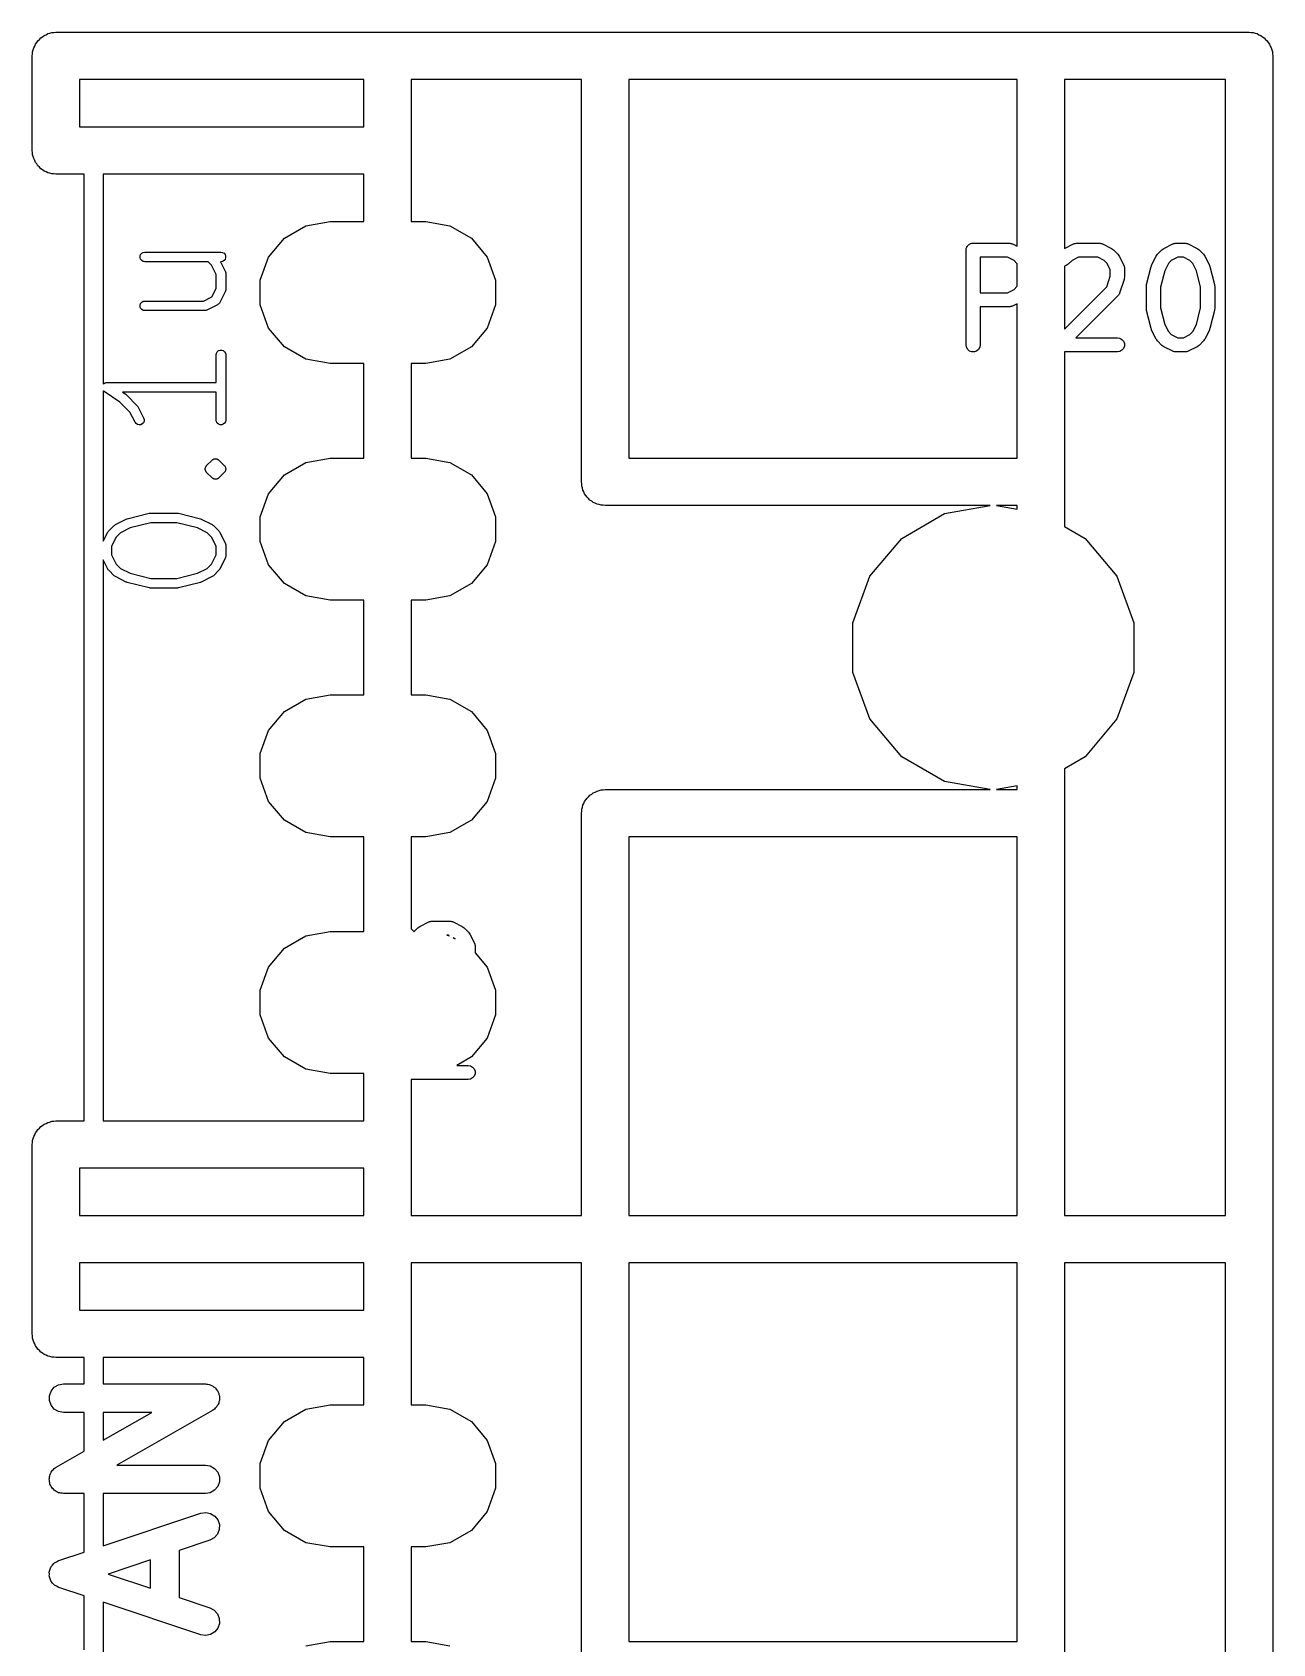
# Model space of a CAD drawing. Extents: x 0 to 76, y -93 to 16.
# Drawn here: x 63.35 to 76.45, y -77.77 to -60.75 of the extents above; entities that cross this region are included whole.
import ezdxf

# ---------------------------------------------------------------- set-up
doc = ezdxf.new("R2010")
doc.units = 0
doc.header["$MEASUREMENT"] = 0
doc.layers.add('BLACK', color=7, linetype='CONTINUOUS')

msp = doc.modelspace()

# ---------------------------------------------------------------- linework, layer by layer
at = {"layer": 'Black'}
for p, q in [((63.4956, -60.776), (63.5145, -60.7651)), ((63.5145, -60.7651), (63.536, -60.7613)), ((63.536, -60.7613), (63.5566, -60.7538)), ((63.5566, -60.7538), (63.5785, -60.7538)), ((63.5785, -60.7538), (63.6, -60.75)), ((63.6, -60.75), (76.2, -60.75)), ((76.2, -60.75), (76.2215, -60.7538)), ((76.2215, -60.7538), (76.2434, -60.7538)), ((76.2434, -60.7538), (76.264, -60.7613)), ((76.264, -60.7613), (76.2855, -60.7651)), ((76.2855, -60.7651), (76.3044, -60.776)), ((63.3538, -60.9566), (63.3613, -60.936)), ((63.3613, -60.936), (63.3651, -60.9145)), ((63.3651, -60.9145), (63.376, -60.8956)), ((63.376, -60.8956), (63.3835, -60.875)), ((63.3835, -60.875), (63.3976, -60.8582)), ((63.3976, -60.8582), (63.4085, -60.8393)), ((63.4085, -60.8393), (63.4252, -60.8252)), ((63.4252, -60.8252), (63.4393, -60.8085)), ((63.4393, -60.8085), (63.4582, -60.7976)), ((63.4582, -60.7976), (63.475, -60.7835)), ((63.475, -60.7835), (63.4956, -60.776)), ((76.3044, -60.776), (76.325, -60.7835)), ((76.325, -60.7835), (76.3418, -60.7976)), ((76.3418, -60.7976), (76.3607, -60.8085)), ((76.3607, -60.8085), (76.3748, -60.8252)), ((76.3748, -60.8252), (76.3915, -60.8393)), ((76.3915, -60.8393), (76.4024, -60.8582)), ((76.4024, -60.8582), (76.4165, -60.875)), ((76.4165, -60.875), (76.424, -60.8956)), ((76.424, -60.8956), (76.4349, -60.9145)), ((76.4349, -60.9145), (76.4387, -60.936)), ((76.4387, -60.936), (76.4462, -60.9566)), ((63.35, -61), (63.3538, -60.9785)), ((63.35, -62), (63.35, -61)), ((63.3538, -60.9785), (63.3538, -60.9566)), ((76.4462, -60.9566), (76.4462, -60.9785)), ((76.4462, -60.9785), (76.45, -61)), ((76.45, -61), (76.45, -73.5)), ((63.85, -61.25), (63.85, -61.75)), ((66.85, -61.25), (63.85, -61.25)), ((66.85, -61.75), (66.85, -61.25)), ((67.35, -61.25), (67.35, -62.75)), ((69.15, -61.25), (67.35, -61.25)), ((69.15, -65.5), (69.15, -61.25)), ((69.65, -61.25), (69.65, -65.25)), ((73.75, -61.25), (69.65, -61.25)), ((73.75, -63.0102), (73.75, -61.25)), ((74.25, -61.25), (74.25, -63.0345)), ((75.95, -61.25), (74.25, -61.25)), ((75.95, -73.25), (75.95, -61.25)), ((63.85, -61.75), (66.85, -61.75)), ((63.3538, -62.0215), (63.35, -62)), ((63.3538, -62.0434), (63.3538, -62.0215)), ((63.3613, -62.064), (63.3538, -62.0434)), ((63.3651, -62.0855), (63.3613, -62.064)), ((63.376, -62.1044), (63.3651, -62.0855)), ((63.3835, -62.125), (63.376, -62.1044)), ((63.3976, -62.1418), (63.3835, -62.125)), ((63.4085, -62.1607), (63.3976, -62.1418)), ((63.4252, -62.1748), (63.4085, -62.1607)), ((63.4393, -62.1915), (63.4252, -62.1748)), ((63.4582, -62.2024), (63.4393, -62.1915)), ((63.475, -62.2165), (63.4582, -62.2024)), ((63.4956, -62.224), (63.475, -62.2165)), ((63.5145, -62.2349), (63.4956, -62.224)), ((63.536, -62.2387), (63.5145, -62.2349)), ((63.5566, -62.2462), (63.536, -62.2387)), ((63.5785, -62.2462), (63.5566, -62.2462)), ((63.6, -62.25), (63.5785, -62.2462)), ((63.9, -62.25), (63.6, -62.25)), ((63.9, -72.25), (63.9, -62.25)), ((64.1, -62.25), (64.1, -64.4663)), ((66.85, -62.25), (64.1, -62.25)), ((66.85, -62.75), (66.85, -62.25)), ((66.0131, -62.9255), (66.2387, -62.7952)), ((66.2387, -62.7952), (66.4952, -62.75)), ((66.4952, -62.75), (66.85, -62.75)), ((67.35, -62.75), (67.5048, -62.75)), ((67.5048, -62.75), (67.7613, -62.7952)), ((67.7613, -62.7952), (67.9869, -62.9255)), ((65.8457, -63.125), (66.0131, -62.9255)), ((67.9869, -62.9255), (68.1543, -63.125)), ((73.2544, -62.9852), (73.2601, -62.9819)), ((73.2601, -62.9819), (73.2665, -62.9808)), ((73.2665, -62.9808), (73.2727, -62.9785)), ((73.2727, -62.9785), (73.2793, -62.9785)), ((73.2793, -62.9785), (73.2857, -62.9774)), ((73.2857, -62.9774), (73.6667, -62.9774)), ((73.6667, -62.9774), (73.6709, -62.9781)), ((73.6709, -62.9781), (73.6752, -62.9779)), ((73.6752, -62.9779), (73.6837, -62.9804)), ((73.6837, -62.9804), (73.6923, -62.9819)), ((73.6923, -62.9819), (73.6961, -62.9841)), ((74.3516, -62.9841), (74.3553, -62.9819)), ((74.3553, -62.9819), (74.364, -62.9804)), ((74.364, -62.9804), (74.3724, -62.9779)), ((74.3724, -62.9779), (74.3767, -62.9781)), ((74.3767, -62.9781), (74.381, -62.9774)), ((74.381, -62.9774), (74.619, -62.9774)), ((74.619, -62.9774), (74.6233, -62.9781)), ((74.6233, -62.9781), (74.6276, -62.9779)), ((74.6276, -62.9779), (74.636, -62.9804)), ((74.636, -62.9804), (74.6447, -62.9819)), ((74.6447, -62.9819), (74.6484, -62.9841)), ((75.3992, -62.9841), (75.4029, -62.9819)), ((75.4029, -62.9819), (75.4116, -62.9804)), ((75.4116, -62.9804), (75.42, -62.9779)), ((75.42, -62.9779), (75.4243, -62.9781)), ((75.4243, -62.9781), (75.4286, -62.9774)), ((75.4286, -62.9774), (75.5238, -62.9774)), ((75.5238, -62.9774), (75.5281, -62.9781)), ((75.5281, -62.9781), (75.5324, -62.9779)), ((75.5324, -62.9779), (75.5408, -62.9804)), ((75.5408, -62.9804), (75.5495, -62.9819)), ((75.5495, -62.9819), (75.5532, -62.9841)), ((64.4882, -63.1142), (64.4942, -63.0976)), ((64.4882, -63.1319), (64.4882, -63.1142)), ((64.4942, -63.1484), (64.4882, -63.1319)), ((64.4942, -63.0976), (64.5056, -63.0841)), ((64.5056, -63.162), (64.4942, -63.1484)), ((64.5056, -63.0841), (64.5208, -63.0753)), ((64.5208, -63.0753), (64.5382, -63.0722)), ((64.5382, -63.0722), (65.3425, -63.0722)), ((65.3425, -63.0722), (65.3599, -63.0753)), ((65.3599, -63.0753), (65.3752, -63.0841)), ((65.3752, -63.0841), (65.3865, -63.0976)), ((65.3865, -63.1484), (65.3752, -63.162)), ((65.3865, -63.0976), (65.3926, -63.1142)), ((65.3926, -63.1319), (65.3865, -63.1484)), ((65.3926, -63.1142), (65.3926, -63.1319)), ((65.7566, -63.3698), (65.8457, -63.125)), ((68.1543, -63.125), (68.2434, -63.3698)), ((73.2107, -63.0524), (73.2119, -63.0459)), ((73.2107, -64.0524), (73.2107, -63.0524)), ((73.2119, -63.0394), (73.2141, -63.0332)), ((73.2119, -63.0459), (73.2119, -63.0394)), ((73.2141, -63.0332), (73.2152, -63.0267)), ((73.2152, -63.0267), (73.2185, -63.021)), ((73.2185, -63.021), (73.2208, -63.0149)), ((73.2208, -63.0149), (73.225, -63.0099)), ((73.225, -63.0099), (73.2283, -63.0042)), ((73.2283, -63.0042), (73.2333, -63)), ((73.2333, -63), (73.2375, -62.9949)), ((73.2375, -62.9949), (73.2432, -62.9916)), ((73.2432, -62.9916), (73.2482, -62.9874)), ((73.2482, -62.9874), (73.2544, -62.9852)), ((73.3607, -63.1274), (73.3607, -63.5012)), ((73.649, -63.1274), (73.3607, -63.1274)), ((73.7175, -63.1616), (73.649, -63.1274)), ((73.6961, -62.9841), (73.7002, -62.9853)), ((73.7002, -62.9853), (73.75, -63.0102)), ((74.25, -63.0345), (74.2522, -63.0329)), ((74.2522, -63.0329), (74.3474, -62.9853)), ((74.3987, -63.1274), (74.3301, -63.1616)), ((74.3474, -62.9853), (74.3516, -62.9841)), ((74.6013, -63.1274), (74.3987, -63.1274)), ((74.6699, -63.1616), (74.6013, -63.1274)), ((74.6484, -62.9841), (74.6526, -62.9853)), ((74.6526, -62.9853), (74.7478, -63.0329)), ((74.7478, -63.0329), (74.7575, -63.0401)), ((74.7575, -63.0401), (74.7673, -63.047)), ((74.7673, -63.047), (74.8149, -63.0946)), ((74.8149, -63.0946), (74.8218, -63.1044)), ((74.8218, -63.1044), (74.829, -63.1141)), ((74.829, -63.1141), (74.8766, -63.2093)), ((75.171, -63.2093), (75.2186, -63.1141)), ((75.2186, -63.1141), (75.2258, -63.1044)), ((75.2258, -63.1044), (75.2327, -63.0946)), ((75.2327, -63.0946), (75.2803, -63.047)), ((75.2803, -63.047), (75.2901, -63.0401)), ((75.2901, -63.0401), (75.2998, -63.0329)), ((75.2998, -63.0329), (75.395, -62.9853)), ((75.4463, -63.1274), (75.3778, -63.1616)), ((75.395, -62.9853), (75.3992, -62.9841)), ((75.5061, -63.1274), (75.4463, -63.1274)), ((75.5746, -63.1616), (75.5061, -63.1274)), ((75.5532, -62.9841), (75.5574, -62.9853)), ((75.5574, -62.9853), (75.6526, -63.0329)), ((75.6526, -63.0329), (75.6622, -63.0401)), ((75.6622, -63.0401), (75.6721, -63.047)), ((75.6721, -63.047), (75.7197, -63.0946)), ((75.7197, -63.0946), (75.7266, -63.1044)), ((75.7266, -63.1044), (75.7337, -63.1141)), ((75.7337, -63.1141), (75.7814, -63.2093)), ((64.5208, -63.1708), (64.5056, -63.162)), ((64.5382, -63.1738), (64.5208, -63.1708)), ((65.2066, -63.1738), (64.5382, -63.1738)), ((65.2433, -63.2106), (65.2066, -63.1738)), ((65.2917, -63.3074), (65.2433, -63.2106)), ((65.2917, -63.4558), (65.2917, -63.3074)), ((65.3425, -63.1738), (65.3386, -63.1738)), ((65.3386, -63.1738), (65.388, -63.2727)), ((65.3599, -63.1708), (65.3425, -63.1738)), ((65.3752, -63.162), (65.3599, -63.1708)), ((65.388, -63.2727), (65.3888, -63.2755)), ((65.3888, -63.2755), (65.3903, -63.278)), ((65.3903, -63.278), (65.3913, -63.2839)), ((65.3913, -63.2839), (65.393, -63.2896)), ((65.393, -63.2896), (65.3928, -63.2925)), ((65.3928, -63.2925), (65.3933, -63.2954)), ((65.3933, -63.2954), (65.3933, -63.4678)), ((73.7479, -63.192), (73.7175, -63.1616)), ((73.75, -63.1963), (73.7479, -63.192)), ((73.75, -63.4323), (73.75, -63.1963)), ((74.2698, -63.2156), (74.25, -63.2209)), ((74.25, -63.2209), (74.25, -63.8868)), ((74.2911, -63.2007), (74.2698, -63.2156)), ((74.3301, -63.1616), (74.2911, -63.2007)), ((74.7003, -63.192), (74.6699, -63.1616)), ((74.7345, -63.2606), (74.7003, -63.192)), ((74.7345, -63.3259), (74.7345, -63.2606)), ((74.8766, -63.2093), (74.8778, -63.2135)), ((74.8778, -63.2135), (74.88, -63.2172)), ((74.88, -63.2172), (74.8815, -63.2259)), ((74.8815, -63.2259), (74.884, -63.2343)), ((74.884, -63.2343), (74.8838, -63.2386)), ((74.8838, -63.2386), (74.8845, -63.2429)), ((74.8845, -63.2429), (74.8845, -63.3381)), ((75.1177, -63.4151), (75.1653, -63.2247)), ((75.1653, -63.2247), (75.1687, -63.2172)), ((75.1687, -63.2172), (75.171, -63.2093)), ((75.3089, -63.269), (75.2655, -63.4426)), ((75.3474, -63.192), (75.3089, -63.269)), ((75.3778, -63.1616), (75.3474, -63.192)), ((75.605, -63.192), (75.5746, -63.1616)), ((75.6435, -63.269), (75.605, -63.192)), ((75.6869, -63.4426), (75.6435, -63.269)), ((75.7814, -63.2093), (75.7837, -63.2172)), ((75.7837, -63.2172), (75.787, -63.2247)), ((75.787, -63.2247), (75.8347, -63.4151)), ((65.2472, -63.5448), (65.2917, -63.4558)), ((65.388, -63.4905), (65.3305, -63.6054)), ((65.3888, -63.4877), (65.388, -63.4905)), ((65.3903, -63.4851), (65.3888, -63.4877)), ((65.3913, -63.4793), (65.3903, -63.4851)), ((65.393, -63.4736), (65.3913, -63.4793)), ((65.3933, -63.4678), (65.3928, -63.4706)), ((65.3928, -63.4706), (65.393, -63.4736)), ((65.7566, -63.6302), (65.7566, -63.3698)), ((68.2434, -63.3698), (68.2434, -63.6302)), ((73.649, -63.5012), (73.7175, -63.4669)), ((73.7175, -63.4669), (73.7479, -63.4365)), ((73.7479, -63.4365), (73.75, -63.4323)), ((74.25, -63.8868), (74.6964, -63.4404)), ((74.6964, -63.4404), (74.7345, -63.3259)), ((74.8807, -63.3618), (74.8331, -63.5047)), ((74.8824, -63.3499), (74.8807, -63.3618)), ((74.8845, -63.3381), (74.8824, -63.3499)), ((75.1155, -63.4333), (75.1171, -63.4243)), ((75.1155, -63.6714), (75.1155, -63.4333)), ((75.1171, -63.4243), (75.1177, -63.4151)), ((75.2655, -63.4426), (75.2655, -63.6622)), ((75.6869, -63.6622), (75.6869, -63.4426)), ((75.8347, -63.4151), (75.8353, -63.4243)), ((75.8353, -63.4243), (75.8369, -63.4333)), ((75.8369, -63.4333), (75.8369, -63.6714)), ((64.4882, -63.6313), (64.4942, -63.6147)), ((64.4882, -63.6489), (64.4882, -63.6313)), ((64.4942, -63.6655), (64.4882, -63.6489)), ((64.4942, -63.6147), (64.5056, -63.6012)), ((64.5056, -63.6012), (64.5208, -63.5924)), ((64.5208, -63.5924), (64.5382, -63.5893)), ((64.5382, -63.5893), (65.1582, -63.5893)), ((65.1582, -63.5893), (65.2472, -63.5448)), ((65.3078, -63.6281), (65.1929, -63.6856)), ((65.3138, -63.6237), (65.3078, -63.6281)), ((65.32, -63.6196), (65.3138, -63.6237)), ((65.3209, -63.6184), (65.32, -63.6196)), ((65.322, -63.6176), (65.3209, -63.6184)), ((65.3261, -63.6114), (65.322, -63.6176)), ((65.3305, -63.6054), (65.3261, -63.6114)), ((65.8457, -63.875), (65.7566, -63.6302)), ((68.2434, -63.6302), (68.1543, -63.875)), ((73.3607, -63.5012), (73.649, -63.5012)), ((73.6667, -63.6512), (73.3607, -63.6512)), ((73.3607, -63.6512), (73.3607, -64.0524)), ((73.6709, -63.6504), (73.6667, -63.6512)), ((73.6752, -63.6507), (73.6709, -63.6504)), ((73.6837, -63.6482), (73.6752, -63.6507)), ((73.6923, -63.6467), (73.6837, -63.6482)), ((73.6961, -63.6445), (73.6923, -63.6467)), ((73.7002, -63.6433), (73.6961, -63.6445)), ((73.75, -63.6184), (73.7002, -63.6433)), ((73.75, -65.25), (73.75, -63.6184)), ((74.8149, -63.534), (74.3715, -63.9774)), ((74.8174, -63.5304), (74.8149, -63.534)), ((74.8207, -63.5276), (74.8174, -63.5304)), ((74.8248, -63.5199), (74.8207, -63.5276)), ((74.8299, -63.5126), (74.8248, -63.5199)), ((74.831, -63.5085), (74.8299, -63.5126)), ((74.8331, -63.5047), (74.831, -63.5085)), ((75.2655, -63.6622), (75.3089, -63.8357)), ((75.6435, -63.8357), (75.6869, -63.6622)), ((64.5056, -63.679), (64.4942, -63.6655)), ((64.5208, -63.6879), (64.5056, -63.679)), ((64.5382, -63.6909), (64.5208, -63.6879)), ((65.1702, -63.6909), (64.5382, -63.6909)), ((65.1731, -63.6904), (65.1702, -63.6909)), ((65.176, -63.6906), (65.1731, -63.6904)), ((65.1817, -63.6889), (65.176, -63.6906)), ((65.1876, -63.6879), (65.1817, -63.6889)), ((65.1901, -63.6864), (65.1876, -63.6879)), ((65.1929, -63.6856), (65.1901, -63.6864)), ((75.1171, -63.6805), (75.1155, -63.6714)), ((75.1177, -63.6896), (75.1171, -63.6805)), ((75.1653, -63.8801), (75.1177, -63.6896)), ((75.8347, -63.6896), (75.787, -63.8801)), ((75.8353, -63.6805), (75.8347, -63.6896)), ((75.8369, -63.6714), (75.8353, -63.6805)), ((66.0131, -64.0745), (65.8457, -63.875)), ((68.1543, -63.875), (67.9869, -64.0745)), ((74.3715, -63.9774), (74.8095, -63.9774)), ((74.8095, -63.9774), (74.8352, -63.9819)), ((74.8352, -63.9819), (74.8577, -63.9949)), ((74.8577, -63.9949), (74.8745, -64.0149)), ((75.1687, -63.8876), (75.1653, -63.8801)), ((75.171, -63.8954), (75.1687, -63.8876)), ((75.2186, -63.9907), (75.171, -63.8954)), ((75.2258, -64.0003), (75.2186, -63.9907)), ((75.2327, -64.0102), (75.2258, -64.0003)), ((75.3089, -63.8357), (75.3474, -63.9127)), ((75.3474, -63.9127), (75.3778, -63.9431)), ((75.3778, -63.9431), (75.4463, -63.9774)), ((75.4463, -63.9774), (75.5061, -63.9774)), ((75.5061, -63.9774), (75.5746, -63.9431)), ((75.5746, -63.9431), (75.605, -63.9127)), ((75.605, -63.9127), (75.6435, -63.8357)), ((75.7266, -64.0003), (75.7197, -64.0102)), ((75.7337, -63.9907), (75.7266, -64.0003)), ((75.7814, -63.8954), (75.7337, -63.9907)), ((75.7837, -63.8876), (75.7814, -63.8954)), ((75.787, -63.8801), (75.7837, -63.8876)), ((65.2917, -64.1572), (65.2948, -64.1398)), ((65.2917, -64.4511), (65.2917, -64.1572)), ((65.2948, -64.1398), (65.3036, -64.1245)), ((65.3036, -64.1245), (65.3171, -64.1132)), ((65.3171, -64.1132), (65.3337, -64.1072)), ((65.3337, -64.1072), (65.3514, -64.1072)), ((65.3514, -64.1072), (65.3679, -64.1132)), ((65.3679, -64.1132), (65.3815, -64.1245)), ((65.3815, -64.1245), (65.3903, -64.1398)), ((65.3903, -64.1398), (65.3933, -64.1572)), ((65.3933, -64.1572), (65.3933, -64.8466)), ((66.2387, -64.2048), (66.0131, -64.0745)), ((67.9869, -64.0745), (67.7613, -64.2048)), ((73.2152, -64.078), (73.2107, -64.0524)), ((73.2283, -64.1006), (73.2152, -64.078)), ((73.2482, -64.1173), (73.2283, -64.1006)), ((73.2727, -64.1262), (73.2482, -64.1173)), ((73.2987, -64.1262), (73.2727, -64.1262)), ((73.3232, -64.1173), (73.2987, -64.1262)), ((73.3432, -64.1006), (73.3232, -64.1173)), ((73.3562, -64.078), (73.3432, -64.1006)), ((73.3607, -64.0524), (73.3562, -64.078)), ((74.8095, -64.1274), (74.25, -64.1274)), ((74.25, -64.1274), (74.25, -65.9708)), ((74.8352, -64.1229), (74.8095, -64.1274)), ((74.8577, -64.1098), (74.8352, -64.1229)), ((74.8745, -64.0899), (74.8577, -64.1098)), ((74.8745, -64.0149), (74.8834, -64.0394)), ((74.8834, -64.0654), (74.8745, -64.0899)), ((74.8834, -64.0394), (74.8834, -64.0654)), ((75.2803, -64.0578), (75.2327, -64.0102)), ((75.2901, -64.0647), (75.2803, -64.0578)), ((75.2998, -64.0718), (75.2901, -64.0647)), ((75.395, -64.1195), (75.2998, -64.0718)), ((75.3992, -64.1207), (75.395, -64.1195)), ((75.4029, -64.1229), (75.3992, -64.1207)), ((75.4116, -64.1244), (75.4029, -64.1229)), ((75.42, -64.1269), (75.4116, -64.1244)), ((75.4243, -64.1266), (75.42, -64.1269)), ((75.4286, -64.1274), (75.4243, -64.1266)), ((75.5238, -64.1274), (75.4286, -64.1274)), ((75.5281, -64.1266), (75.5238, -64.1274)), ((75.5324, -64.1269), (75.5281, -64.1266)), ((75.5408, -64.1244), (75.5324, -64.1269)), ((75.5495, -64.1229), (75.5408, -64.1244)), ((75.5532, -64.1207), (75.5495, -64.1229)), ((75.5574, -64.1195), (75.5532, -64.1207)), ((75.6526, -64.0718), (75.5574, -64.1195)), ((75.6622, -64.0647), (75.6526, -64.0718)), ((75.6721, -64.0578), (75.6622, -64.0647)), ((75.7197, -64.0102), (75.6721, -64.0578)), ((66.4952, -64.25), (66.2387, -64.2048)), ((66.85, -64.25), (66.4952, -64.25)), ((66.85, -65.25), (66.85, -64.25)), ((67.5048, -64.25), (67.35, -64.25)), ((67.35, -64.25), (67.35, -65.25)), ((67.7613, -64.2048), (67.5048, -64.25)), ((64.1, -64.4663), (64.1016, -64.4651)), ((64.1016, -64.4651), (64.1034, -64.463)), ((64.1034, -64.463), (64.1086, -64.46)), ((64.1086, -64.46), (64.1135, -64.4564)), ((64.1135, -64.4564), (64.1162, -64.4556)), ((64.1162, -64.4556), (64.1187, -64.4542)), ((64.1187, -64.4542), (64.1246, -64.4531)), ((64.1246, -64.4531), (64.1305, -64.4514)), ((64.1305, -64.4514), (64.1333, -64.4516)), ((64.1333, -64.4516), (64.136, -64.4511)), ((64.136, -64.4511), (65.2917, -64.4511)), ((64.1034, -64.5408), (64.1, -64.5368)), ((64.1, -64.5368), (64.1, -66.1265)), ((64.1058, -64.5422), (64.1034, -64.5408)), ((64.1079, -64.5442), (64.1058, -64.5422)), ((64.276, -64.6563), (64.1079, -64.5442)), ((64.3816, -64.7618), (64.276, -64.6563)), ((65.2917, -64.5527), (64.3038, -64.5527)), ((64.3038, -64.5527), (64.3366, -64.5745)), ((64.3366, -64.5745), (64.3402, -64.578)), ((64.3402, -64.578), (64.3443, -64.5809)), ((64.3443, -64.5809), (64.4592, -64.6958)), ((65.2917, -64.8466), (65.2917, -64.5527)), ((64.4353, -64.8693), (64.3816, -64.7618)), ((64.4592, -64.6958), (64.4639, -64.7025)), ((64.4639, -64.7025), (64.4687, -64.709)), ((64.4687, -64.709), (64.5262, -64.8239)), ((64.5262, -64.8239), (64.5312, -64.8408)), ((64.5312, -64.8408), (64.5302, -64.8584)), ((65.2948, -64.864), (65.2917, -64.8466)), ((65.3933, -64.8466), (65.3903, -64.864)), ((64.4458, -64.8835), (64.4353, -64.8693)), ((64.4606, -64.8932), (64.4458, -64.8835)), ((64.4777, -64.8973), (64.4606, -64.8932)), ((64.4952, -64.8953), (64.4777, -64.8973)), ((64.511, -64.8874), (64.4952, -64.8953)), ((64.5232, -64.8746), (64.511, -64.8874)), ((64.5302, -64.8584), (64.5232, -64.8746)), ((65.3036, -64.8793), (65.2948, -64.864)), ((65.3171, -64.8906), (65.3036, -64.8793)), ((65.3337, -64.8966), (65.3171, -64.8906)), ((65.3514, -64.8966), (65.3337, -64.8966)), ((65.3679, -64.8906), (65.3514, -64.8966)), ((65.3815, -64.8793), (65.3679, -64.8906)), ((65.3903, -64.864), (65.3815, -64.8793)), ((65.177, -65.3593), (65.1776, -65.3571)), ((65.1774, -65.3637), (65.177, -65.3593)), ((65.177, -65.3681), (65.1774, -65.3637)), ((65.1776, -65.3549), (65.1784, -65.3528)), ((65.1776, -65.3571), (65.1776, -65.3549)), ((65.1784, -65.3528), (65.1786, -65.3505)), ((65.1786, -65.3505), (65.1805, -65.3465)), ((65.1805, -65.3465), (65.1816, -65.3422)), ((65.1816, -65.3422), (65.1829, -65.3404)), ((65.1829, -65.3404), (65.1836, -65.3383)), ((65.1836, -65.3383), (65.1851, -65.3366)), ((65.1851, -65.3366), (65.186, -65.3346)), ((65.186, -65.3346), (65.1892, -65.3314)), ((65.1892, -65.3314), (65.1917, -65.3278)), ((65.1917, -65.3278), (65.2492, -65.2703)), ((65.2492, -65.2703), (65.2528, -65.2678)), ((65.2528, -65.2678), (65.256, -65.2646)), ((65.256, -65.2646), (65.26, -65.2627)), ((65.26, -65.2627), (65.2636, -65.2602)), ((65.2636, -65.2602), (65.2679, -65.259)), ((65.2679, -65.259), (65.2719, -65.2572)), ((65.2719, -65.2572), (65.2764, -65.2568)), ((65.2764, -65.2568), (65.2807, -65.2556)), ((65.2807, -65.2556), (65.2851, -65.256)), ((65.2851, -65.256), (65.2895, -65.2556)), ((65.2895, -65.2556), (65.2938, -65.2568)), ((65.2938, -65.2568), (65.2982, -65.2572)), ((65.2982, -65.2572), (65.3023, -65.259)), ((65.3023, -65.259), (65.3066, -65.2602)), ((65.3066, -65.2602), (65.3102, -65.2627)), ((65.3102, -65.2627), (65.3142, -65.2646)), ((65.3142, -65.2646), (65.3174, -65.2678)), ((65.3174, -65.2678), (65.321, -65.2703)), ((65.321, -65.2703), (65.3785, -65.3278)), ((65.3785, -65.3278), (65.381, -65.3314)), ((65.381, -65.3314), (65.3842, -65.3346)), ((65.3842, -65.3346), (65.3851, -65.3366)), ((65.3851, -65.3366), (65.3865, -65.3383)), ((65.3865, -65.3383), (65.3873, -65.3404)), ((65.3873, -65.3404), (65.3886, -65.3422)), ((65.3886, -65.3422), (65.3897, -65.3465)), ((65.3897, -65.3465), (65.3916, -65.3505)), ((65.3916, -65.3505), (65.3918, -65.3528)), ((65.3918, -65.3528), (65.3926, -65.3549)), ((65.3926, -65.3549), (65.3926, -65.3571)), ((65.3926, -65.3571), (65.3932, -65.3593)), ((65.3932, -65.3593), (65.3928, -65.3637)), ((65.3928, -65.3637), (65.3932, -65.3681)), ((66.0131, -65.4255), (66.2387, -65.2952)), ((66.2387, -65.2952), (66.4952, -65.25)), ((66.4952, -65.25), (66.85, -65.25)), ((67.35, -65.25), (67.5048, -65.25)), ((67.5048, -65.25), (67.7613, -65.2952)), ((67.7613, -65.2952), (67.9869, -65.4255)), ((69.65, -65.25), (73.75, -65.25)), ((65.1776, -65.3703), (65.177, -65.3681)), ((65.1776, -65.3725), (65.1776, -65.3703)), ((65.1784, -65.3746), (65.1776, -65.3725)), ((65.1786, -65.3768), (65.1784, -65.3746)), ((65.1805, -65.3809), (65.1786, -65.3768)), ((65.1816, -65.3852), (65.1805, -65.3809)), ((65.1829, -65.387), (65.1816, -65.3852)), ((65.1836, -65.3891), (65.1829, -65.387)), ((65.1851, -65.3908), (65.1836, -65.3891)), ((65.186, -65.3928), (65.1851, -65.3908)), ((65.1892, -65.396), (65.186, -65.3928)), ((65.1917, -65.3996), (65.1892, -65.396)), ((65.2492, -65.4571), (65.1917, -65.3996)), ((65.2528, -65.4596), (65.2492, -65.4571)), ((65.256, -65.4628), (65.2528, -65.4596)), ((65.26, -65.4646), (65.256, -65.4628)), ((65.2636, -65.4672), (65.26, -65.4646)), ((65.2679, -65.4683), (65.2636, -65.4672)), ((65.2719, -65.4702), (65.2679, -65.4683)), ((65.2764, -65.4706), (65.2719, -65.4702)), ((65.2807, -65.4717), (65.2764, -65.4706)), ((65.2851, -65.4714), (65.2807, -65.4717)), ((65.2895, -65.4717), (65.2851, -65.4714)), ((65.2938, -65.4706), (65.2895, -65.4717)), ((65.2982, -65.4702), (65.2938, -65.4706)), ((65.3023, -65.4683), (65.2982, -65.4702)), ((65.3066, -65.4672), (65.3023, -65.4683)), ((65.3102, -65.4646), (65.3066, -65.4672)), ((65.3142, -65.4628), (65.3102, -65.4646)), ((65.3174, -65.4596), (65.3142, -65.4628)), ((65.321, -65.4571), (65.3174, -65.4596)), ((65.3785, -65.3996), (65.321, -65.4571)), ((65.381, -65.396), (65.3785, -65.3996)), ((65.3842, -65.3928), (65.381, -65.396)), ((65.3851, -65.3908), (65.3842, -65.3928)), ((65.3865, -65.3891), (65.3851, -65.3908)), ((65.3873, -65.387), (65.3865, -65.3891)), ((65.3886, -65.3852), (65.3873, -65.387)), ((65.3897, -65.3809), (65.3886, -65.3852)), ((65.3916, -65.3768), (65.3897, -65.3809)), ((65.3918, -65.3746), (65.3916, -65.3768)), ((65.3926, -65.3725), (65.3918, -65.3746)), ((65.3932, -65.3681), (65.3926, -65.3703)), ((65.3926, -65.3703), (65.3926, -65.3725)), ((65.8457, -65.625), (66.0131, -65.4255)), ((67.9869, -65.4255), (68.1543, -65.625)), ((69.1538, -65.5215), (69.15, -65.5)), ((69.1538, -65.5434), (69.1538, -65.5215)), ((65.7566, -65.8698), (65.8457, -65.625)), ((68.1543, -65.625), (68.2434, -65.8698)), ((69.1613, -65.564), (69.1538, -65.5434)), ((69.1651, -65.5855), (69.1613, -65.564)), ((69.176, -65.6044), (69.1651, -65.5855)), ((69.1835, -65.625), (69.176, -65.6044)), ((69.1976, -65.6418), (69.1835, -65.625)), ((69.2085, -65.6607), (69.1976, -65.6418)), ((69.2252, -65.6748), (69.2085, -65.6607)), ((69.2393, -65.6915), (69.2252, -65.6748)), ((69.2582, -65.7024), (69.2393, -65.6915)), ((69.275, -65.7165), (69.2582, -65.7024)), ((64.3535, -65.8889), (64.5833, -65.8315)), ((64.5833, -65.8315), (64.5895, -65.831)), ((64.5895, -65.831), (64.5957, -65.83)), ((64.5957, -65.83), (64.8829, -65.83)), ((64.8829, -65.83), (64.8891, -65.831)), ((64.8891, -65.831), (64.8952, -65.8315)), ((64.8952, -65.8315), (65.1251, -65.8889)), ((65.7566, -66.1302), (65.7566, -65.8698)), ((68.2434, -65.8698), (68.2434, -66.1302)), ((69.2956, -65.724), (69.275, -65.7165)), ((69.3145, -65.7349), (69.2956, -65.724)), ((69.336, -65.7387), (69.3145, -65.7349)), ((69.3566, -65.7462), (69.336, -65.7387)), ((69.3785, -65.7462), (69.3566, -65.7462)), ((69.4, -65.75), (69.3785, -65.7462)), ((73.4675, -65.75), (69.4, -65.75)), ((72.5321, -66.0965), (72.985, -65.8351)), ((72.985, -65.8351), (73.4675, -65.75)), ((73.5325, -65.75), (73.75, -65.7884)), ((73.75, -65.75), (73.5325, -65.75)), ((73.75, -65.7884), (73.75, -65.75)), ((64.1, -66.1265), (64.1481, -66.0304)), ((64.1481, -66.0304), (64.1529, -66.0239)), ((64.1529, -66.0239), (64.1576, -66.0172)), ((64.1576, -66.0172), (64.215, -65.9597)), ((64.215, -65.9597), (64.2217, -65.9551)), ((64.2217, -65.9551), (64.2282, -65.9502)), ((64.2282, -65.9502), (64.3431, -65.8928)), ((64.281, -66.0374), (64.2353, -66.0832)), ((64.3836, -65.9861), (64.281, -66.0374)), ((64.3431, -65.8928), (64.3485, -65.8912)), ((64.3485, -65.8912), (64.3535, -65.8889)), ((64.6019, -65.9316), (64.3836, -65.9861)), ((64.8767, -65.9316), (64.6019, -65.9316)), ((65.095, -65.9861), (64.8767, -65.9316)), ((65.1976, -66.0374), (65.095, -65.9861)), ((65.1251, -65.8889), (65.1301, -65.8912)), ((65.1301, -65.8912), (65.1355, -65.8928)), ((65.1355, -65.8928), (65.2504, -65.9502)), ((65.2433, -66.0832), (65.1976, -66.0374)), ((65.2504, -65.9502), (65.2569, -65.9551)), ((65.2569, -65.9551), (65.2636, -65.9597)), ((65.2636, -65.9597), (65.321, -66.0172)), ((65.321, -66.0172), (65.3257, -66.0239)), ((65.3257, -66.0239), (65.3305, -66.0304)), ((65.3305, -66.0304), (65.388, -66.1453)), ((74.25, -65.9708), (74.4679, -66.0965)), ((64.2353, -66.0832), (64.1868, -66.18)), ((64.1868, -66.18), (64.1868, -66.2709)), ((65.2917, -66.18), (65.2433, -66.0832)), ((65.2917, -66.2709), (65.2917, -66.18)), ((65.388, -66.1453), (65.3888, -66.1481)), ((65.3888, -66.1481), (65.3903, -66.1506)), ((65.3903, -66.1506), (65.3913, -66.1565)), ((65.3913, -66.1565), (65.393, -66.1622)), ((65.393, -66.1622), (65.3928, -66.1651)), ((65.3928, -66.1651), (65.3933, -66.168)), ((65.3933, -66.168), (65.3933, -66.2829)), ((65.8457, -66.375), (65.7566, -66.1302)), ((68.2434, -66.1302), (68.1543, -66.375)), ((72.196, -66.4971), (72.5321, -66.0965)), ((74.4679, -66.0965), (74.804, -66.4971)), ((64.1481, -66.4206), (64.1, -66.3244)), ((64.1, -66.3244), (64.1, -72.25)), ((64.1868, -66.2709), (64.2352, -66.3677)), ((64.2352, -66.3677), (64.281, -66.4135)), ((65.1976, -66.4135), (65.2433, -66.3677)), ((65.2433, -66.3677), (65.2917, -66.2709)), ((65.388, -66.3056), (65.3305, -66.4206)), ((65.3888, -66.3028), (65.388, -66.3056)), ((65.3903, -66.3003), (65.3888, -66.3028)), ((65.3913, -66.2944), (65.3903, -66.3003)), ((65.393, -66.2887), (65.3913, -66.2944)), ((65.3933, -66.2829), (65.3928, -66.2858)), ((65.3928, -66.2858), (65.393, -66.2887)), ((66.0131, -66.5745), (65.8457, -66.375)), ((68.1543, -66.375), (67.9869, -66.5745)), ((64.1529, -66.4271), (64.1481, -66.4206)), ((64.1576, -66.4338), (64.1529, -66.4271)), ((64.215, -66.4912), (64.1576, -66.4338)), ((64.2217, -66.4959), (64.215, -66.4912)), ((64.2282, -66.5007), (64.2217, -66.4959)), ((64.3431, -66.5582), (64.2282, -66.5007)), ((64.281, -66.4135), (64.3836, -66.4648)), ((64.3485, -66.5598), (64.3431, -66.5582)), ((64.3836, -66.4648), (64.6019, -66.5194)), ((64.6019, -66.5194), (64.8767, -66.5194)), ((64.8767, -66.5194), (65.095, -66.4648)), ((65.095, -66.4648), (65.1976, -66.4135)), ((65.1355, -66.5582), (65.1301, -66.5598)), ((65.2504, -66.5007), (65.1355, -66.5582)), ((65.2569, -66.4959), (65.2504, -66.5007)), ((65.2636, -66.4912), (65.2569, -66.4959)), ((65.321, -66.4338), (65.2636, -66.4912)), ((65.3257, -66.4271), (65.321, -66.4338)), ((65.3305, -66.4206), (65.3257, -66.4271)), ((72.0171, -66.9885), (72.196, -66.4971)), ((74.804, -66.4971), (74.9829, -66.9885)), ((64.3535, -66.562), (64.3485, -66.5598)), ((64.5833, -66.6195), (64.3535, -66.562)), ((64.5895, -66.6199), (64.5833, -66.6195)), ((64.5957, -66.621), (64.5895, -66.6199)), ((64.8829, -66.621), (64.5957, -66.621)), ((64.8891, -66.6199), (64.8829, -66.621)), ((64.8952, -66.6195), (64.8891, -66.6199)), ((65.1251, -66.562), (64.8952, -66.6195)), ((65.1301, -66.5598), (65.1251, -66.562)), ((66.2387, -66.7048), (66.0131, -66.5745)), ((66.4952, -66.75), (66.2387, -66.7048)), ((67.7613, -66.7048), (67.5048, -66.75)), ((67.9869, -66.5745), (67.7613, -66.7048)), ((66.85, -66.75), (66.4952, -66.75)), ((66.85, -67.75), (66.85, -66.75)), ((67.5048, -66.75), (67.35, -66.75)), ((67.35, -66.75), (67.35, -67.75)), ((72.0171, -67.5115), (72.0171, -66.9885)), ((74.9829, -66.9885), (74.9829, -67.5115)), ((72.196, -68.0029), (72.0171, -67.5115)), ((74.9829, -67.5115), (74.804, -68.0029)), ((66.0131, -67.9255), (66.2387, -67.7952)), ((66.2387, -67.7952), (66.4952, -67.75)), ((66.4952, -67.75), (66.85, -67.75)), ((67.35, -67.75), (67.5048, -67.75)), ((67.5048, -67.75), (67.7613, -67.7952)), ((67.7613, -67.7952), (67.9869, -67.9255)), ((65.8457, -68.125), (66.0131, -67.9255)), ((67.9869, -67.9255), (68.1543, -68.125)), ((72.5321, -68.4035), (72.196, -68.0029)), ((74.804, -68.0029), (74.4679, -68.4035)), ((65.7566, -68.3698), (65.8457, -68.125)), ((68.1543, -68.125), (68.2434, -68.3698)), ((65.7566, -68.6302), (65.7566, -68.3698)), ((68.2434, -68.3698), (68.2434, -68.6302)), ((72.985, -68.6649), (72.5321, -68.4035)), ((74.4679, -68.4035), (74.25, -68.5292)), ((74.25, -68.5292), (74.25, -73.25)), ((65.8457, -68.875), (65.7566, -68.6302)), ((68.2434, -68.6302), (68.1543, -68.875)), ((69.2956, -68.776), (69.3145, -68.7651)), ((69.3145, -68.7651), (69.336, -68.7613)), ((69.336, -68.7613), (69.3566, -68.7538)), ((69.3566, -68.7538), (69.3785, -68.7538)), ((69.3785, -68.7538), (69.4, -68.75)), ((69.4, -68.75), (73.4675, -68.75)), ((73.4675, -68.75), (72.985, -68.6649)), ((73.75, -68.7116), (73.5325, -68.75)), ((73.5325, -68.75), (73.75, -68.75)), ((73.75, -68.75), (73.75, -68.7116)), ((66.0131, -69.0745), (65.8457, -68.875)), ((68.1543, -68.875), (67.9869, -69.0745)), ((69.1538, -68.9566), (69.1613, -68.936)), ((69.1613, -68.936), (69.1651, -68.9145)), ((69.1651, -68.9145), (69.176, -68.8956)), ((69.176, -68.8956), (69.1835, -68.875)), ((69.1835, -68.875), (69.1976, -68.8582)), ((69.1976, -68.8582), (69.2085, -68.8393)), ((69.2085, -68.8393), (69.2252, -68.8252)), ((69.2252, -68.8252), (69.2393, -68.8085)), ((69.2393, -68.8085), (69.2582, -68.7976)), ((69.2582, -68.7976), (69.275, -68.7835)), ((69.275, -68.7835), (69.2956, -68.776)), ((66.2387, -69.2048), (66.0131, -69.0745)), ((67.9869, -69.0745), (67.7613, -69.2048)), ((69.15, -69), (69.1538, -68.9785)), ((69.15, -73.25), (69.15, -69)), ((69.1538, -68.9785), (69.1538, -68.9566)), ((66.4952, -69.25), (66.2387, -69.2048)), ((66.85, -69.25), (66.4952, -69.25)), ((66.85, -70.25), (66.85, -69.25)), ((67.5048, -69.25), (67.35, -69.25)), ((67.35, -69.25), (67.35, -70.2201)), ((67.7613, -69.2048), (67.5048, -69.25)), ((69.65, -69.25), (69.65, -73.25)), ((73.75, -69.25), (69.65, -69.25)), ((73.75, -73.25), (73.75, -69.25)), ((66.0131, -70.4255), (66.2387, -70.2952)), ((66.2387, -70.2952), (66.4952, -70.25)), ((66.4952, -70.25), (66.85, -70.25)), ((67.35, -70.2201), (67.3799, -70.25)), ((67.3799, -70.25), (67.382, -70.25)), ((67.382, -70.25), (67.4232, -70.2089)), ((67.4232, -70.2089), (67.433, -70.202)), ((67.433, -70.202), (67.4426, -70.1948)), ((67.4426, -70.1948), (67.5379, -70.1472)), ((67.5379, -70.1472), (67.542, -70.146)), ((67.542, -70.146), (67.5458, -70.1438)), ((67.5458, -70.1438), (67.5544, -70.1423)), ((67.5544, -70.1423), (67.5629, -70.1398)), ((67.5629, -70.1398), (67.5672, -70.14)), ((67.5672, -70.14), (67.5714, -70.1393)), ((67.5714, -70.1393), (67.7619, -70.1393)), ((67.7276, -70.2893), (67.7533, -70.2938)), ((67.7442, -70.2893), (67.7276, -70.2893)), ((67.7533, -70.2938), (67.7442, -70.2893)), ((67.7619, -70.1393), (67.7662, -70.14)), ((67.7662, -70.14), (67.7705, -70.1398)), ((67.7705, -70.1398), (67.7789, -70.1423)), ((67.7789, -70.1423), (67.7876, -70.1438)), ((67.7876, -70.1438), (67.7913, -70.146)), ((67.7913, -70.146), (67.7954, -70.1472)), ((67.7954, -70.1472), (67.8907, -70.1948)), ((67.8907, -70.1948), (67.9003, -70.202)), ((67.9003, -70.202), (67.9102, -70.2089)), ((67.9102, -70.2089), (67.9578, -70.2565)), ((67.9578, -70.2565), (67.9647, -70.2663)), ((67.9647, -70.2663), (67.9718, -70.276)), ((67.9718, -70.276), (68.0195, -70.3712)), ((65.8457, -70.625), (66.0131, -70.4255)), ((67.8127, -70.3235), (67.7949, -70.3146)), ((67.7949, -70.3146), (67.816, -70.3268)), ((67.816, -70.3268), (67.8127, -70.3235)), ((68.0195, -70.3712), (68.0207, -70.3754)), ((68.0207, -70.3754), (68.0229, -70.3791)), ((68.0229, -70.3791), (68.0244, -70.3878)), ((68.0244, -70.3878), (68.0269, -70.3962)), ((68.0269, -70.3962), (68.0266, -70.4005)), ((68.0266, -70.4005), (68.0274, -70.4048)), ((68.0274, -70.4048), (68.0274, -70.4738)), ((65.7566, -70.8698), (65.8457, -70.625)), ((68.0274, -70.4738), (68.1543, -70.625)), ((68.1543, -70.625), (68.2434, -70.8698)), ((65.7566, -71.1302), (65.7566, -70.8698)), ((68.2434, -70.8698), (68.2434, -71.1302)), ((65.8457, -71.375), (65.7566, -71.1302)), ((68.2434, -71.1302), (68.1543, -71.375)), ((66.0131, -71.5745), (65.8457, -71.375)), ((68.1543, -71.375), (67.9869, -71.5745)), ((66.2387, -71.7048), (66.0131, -71.5745)), ((67.9869, -71.5745), (67.8335, -71.6631)), ((67.8335, -71.6631), (67.9524, -71.6631)), ((67.9524, -71.6631), (67.978, -71.6676)), ((66.4952, -71.75), (66.2387, -71.7048)), ((66.85, -71.75), (66.4952, -71.75)), ((66.85, -72.25), (66.85, -71.75)), ((67.9524, -71.8131), (67.35, -71.8131)), ((67.35, -71.8131), (67.35, -73.25)), ((67.978, -71.8086), (67.9524, -71.8131)), ((67.978, -71.6676), (68.0006, -71.6806)), ((68.0006, -71.7955), (67.978, -71.8086)), ((68.0006, -71.6806), (68.0173, -71.7006)), ((68.0173, -71.7756), (68.0006, -71.7955)), ((68.0173, -71.7006), (68.0262, -71.7251)), ((68.0262, -71.7511), (68.0173, -71.7756)), ((68.0262, -71.7251), (68.0262, -71.7511)), ((63.3976, -72.3582), (63.4085, -72.3393)), ((63.4085, -72.3393), (63.4252, -72.3252)), ((63.4252, -72.3252), (63.4393, -72.3085)), ((63.4393, -72.3085), (63.4582, -72.2976)), ((63.4582, -72.2976), (63.475, -72.2835)), ((63.475, -72.2835), (63.4956, -72.276)), ((63.4956, -72.276), (63.5145, -72.2651)), ((63.5145, -72.2651), (63.536, -72.2613)), ((63.536, -72.2613), (63.5566, -72.2538)), ((63.5566, -72.2538), (63.5785, -72.2538)), ((63.5785, -72.2538), (63.6, -72.25)), ((63.6, -72.25), (63.9, -72.25)), ((64.1, -72.25), (66.85, -72.25)), ((63.35, -72.5), (63.3538, -72.4785)), ((63.35, -73.5), (63.35, -72.5)), ((63.3538, -72.4566), (63.3613, -72.436)), ((63.3538, -72.4785), (63.3538, -72.4566)), ((63.3613, -72.436), (63.3651, -72.4145)), ((63.3651, -72.4145), (63.376, -72.3956)), ((63.376, -72.3956), (63.3835, -72.375)), ((63.3835, -72.375), (63.3976, -72.3582)), ((63.85, -72.75), (63.85, -73.25)), ((66.85, -72.75), (63.85, -72.75)), ((66.85, -73.25), (66.85, -72.75)), ((63.85, -73.25), (66.85, -73.25)), ((67.35, -73.25), (69.15, -73.25)), ((69.65, -73.25), (73.75, -73.25)), ((74.25, -73.25), (75.95, -73.25)), ((63.35, -74.5), (63.35, -73.5)), ((76.45, -73.5), (76.45, -86)), ((63.85, -73.75), (63.85, -74.25)), ((66.85, -73.75), (63.85, -73.75)), ((66.85, -74.25), (66.85, -73.75)), ((67.35, -73.75), (67.35, -75.25)), ((69.15, -73.75), (67.35, -73.75)), ((69.15, -78), (69.15, -73.75)), ((69.65, -73.75), (69.65, -77.75)), ((73.75, -73.75), (69.65, -73.75)), ((73.75, -77.75), (73.75, -73.75)), ((74.25, -73.75), (74.25, -78.4708)), ((75.95, -73.75), (74.25, -73.75)), ((75.95, -85.75), (75.95, -73.75)), ((63.85, -74.25), (66.85, -74.25)), ((63.3538, -74.5215), (63.35, -74.5)), ((63.3538, -74.5434), (63.3538, -74.5215)), ((63.3613, -74.564), (63.3538, -74.5434)), ((63.3651, -74.5855), (63.3613, -74.564)), ((63.376, -74.6044), (63.3651, -74.5855)), ((63.3835, -74.625), (63.376, -74.6044)), ((63.3976, -74.6418), (63.3835, -74.625)), ((63.4085, -74.6607), (63.3976, -74.6418)), ((63.4252, -74.6748), (63.4085, -74.6607)), ((63.4393, -74.6915), (63.4252, -74.6748)), ((63.4582, -74.7024), (63.4393, -74.6915)), ((63.475, -74.7165), (63.4582, -74.7024)), ((63.4956, -74.724), (63.475, -74.7165)), ((63.5145, -74.7349), (63.4956, -74.724)), ((63.536, -74.7387), (63.5145, -74.7349)), ((63.5566, -74.7462), (63.536, -74.7387)), ((63.5785, -74.7462), (63.5566, -74.7462)), ((63.6, -74.75), (63.5785, -74.7462)), ((63.9, -74.75), (63.6, -74.75)), ((63.9, -75.0286), (63.9, -74.75)), ((64.1, -74.75), (64.1, -75.0286)), ((66.85, -74.75), (64.1, -74.75)), ((66.85, -75.25), (66.85, -74.75)), ((63.5487, -75.1036), (63.5822, -75.0637)), ((63.5822, -75.0637), (63.6273, -75.0376)), ((63.6273, -75.0376), (63.6786, -75.0286)), ((63.6786, -75.0286), (63.9, -75.0286)), ((64.1, -75.0286), (65.1786, -75.0286)), ((65.1786, -75.0286), (65.1918, -75.0309)), ((65.1918, -75.0309), (65.2053, -75.031)), ((65.2053, -75.031), (65.2173, -75.0354)), ((65.2173, -75.0354), (65.2299, -75.0376)), ((65.2299, -75.0376), (65.2415, -75.0443)), ((65.2415, -75.0443), (65.2541, -75.049)), ((65.2541, -75.049), (65.2639, -75.0573)), ((65.2639, -75.0573), (65.275, -75.0637)), ((65.275, -75.0637), (65.2836, -75.074)), ((63.5308, -75.1525), (63.5487, -75.1036)), ((63.5308, -75.2046), (63.5308, -75.1525)), ((63.5487, -75.2536), (63.5308, -75.2046)), ((65.2836, -75.074), (65.2939, -75.0827)), ((65.2939, -75.0827), (65.3003, -75.0938)), ((65.3003, -75.0938), (65.3085, -75.1036)), ((65.3085, -75.1036), (65.3131, -75.1162)), ((65.3193, -75.2305), (65.3128, -75.2415)), ((65.3131, -75.1162), (65.3198, -75.1279)), ((65.3217, -75.2173), (65.3193, -75.2305)), ((65.3198, -75.1279), (65.3219, -75.1405)), ((65.3263, -75.2046), (65.3217, -75.2173)), ((65.3219, -75.1405), (65.3263, -75.1525)), ((65.3263, -75.1525), (65.3263, -75.166)), ((65.3263, -75.166), (65.3286, -75.1792)), ((65.3286, -75.1792), (65.3263, -75.1918)), ((65.3263, -75.1918), (65.3263, -75.2046)), ((63.5822, -75.2935), (63.5487, -75.2536)), ((63.6273, -75.3195), (63.5822, -75.2935)), ((63.6786, -75.3286), (63.6273, -75.3195)), ((63.9, -75.3286), (63.6786, -75.3286)), ((63.9, -75.7364), (63.9, -75.3286)), ((64.1, -75.3286), (64.1, -75.6221)), ((64.1, -75.6221), (64.6137, -75.3286)), ((64.6137, -75.3286), (64.1, -75.3286)), ((65.253, -75.3088), (64.2434, -75.8857)), ((65.2633, -75.3002), (65.253, -75.3088)), ((65.275, -75.2935), (65.2633, -75.3002)), ((65.2832, -75.2837), (65.275, -75.2935)), ((65.293, -75.2755), (65.2832, -75.2837)), ((65.2998, -75.2639), (65.293, -75.2755)), ((65.3085, -75.2536), (65.2998, -75.2639)), ((65.3128, -75.2415), (65.3085, -75.2536)), ((66.0131, -75.4255), (66.2387, -75.2952)), ((66.2387, -75.2952), (66.4952, -75.25)), ((66.4952, -75.25), (66.85, -75.25)), ((67.35, -75.25), (67.5048, -75.25)), ((67.5048, -75.25), (67.7613, -75.2952)), ((67.7613, -75.2952), (67.9869, -75.4255)), ((65.8457, -75.625), (66.0131, -75.4255)), ((67.9869, -75.4255), (68.1543, -75.625)), ((63.6041, -75.9055), (63.9, -75.7364)), ((65.7566, -75.8698), (65.8457, -75.625)), ((68.1543, -75.625), (68.2434, -75.8698)), ((63.5822, -75.9208), (63.5938, -75.9141)), ((63.5938, -75.9141), (63.6041, -75.9055)), ((64.2434, -75.8857), (65.1786, -75.8857)), ((65.1786, -75.8857), (65.2299, -75.8948)), ((65.2299, -75.8948), (65.275, -75.9208)), ((65.7566, -76.1302), (65.7566, -75.8698)), ((68.2434, -75.8698), (68.2434, -76.1302)), ((63.5286, -76.035), (63.5308, -76.0225)), ((63.5308, -76.0483), (63.5286, -76.035)), ((63.5308, -76.0097), (63.5355, -75.997)), ((63.5308, -76.0225), (63.5308, -76.0097)), ((63.5308, -76.0618), (63.5308, -76.0483)), ((63.5352, -76.0738), (63.5308, -76.0618)), ((63.5374, -76.0864), (63.5352, -76.0738)), ((63.5355, -75.997), (63.5378, -75.9838)), ((63.5441, -76.0981), (63.5374, -76.0864)), ((63.5378, -75.9838), (63.5443, -75.9727)), ((63.5443, -75.9727), (63.5487, -75.9607)), ((63.5487, -75.9607), (63.5573, -75.9504)), ((63.5573, -75.9504), (63.5641, -75.9388)), ((63.5641, -75.9388), (63.5739, -75.9306)), ((63.5739, -75.9306), (63.5822, -75.9208)), ((65.275, -75.9208), (65.3085, -75.9607)), ((65.3085, -75.9607), (65.3263, -76.0097)), ((65.3263, -76.0618), (65.3085, -76.1107)), ((65.3263, -76.0097), (65.3263, -76.0618)), ((63.5487, -76.1107), (63.5441, -76.0981)), ((63.5569, -76.1205), (63.5487, -76.1107)), ((63.5632, -76.1316), (63.5569, -76.1205)), ((63.5735, -76.1403), (63.5632, -76.1316)), ((63.5822, -76.1506), (63.5735, -76.1403)), ((63.5932, -76.157), (63.5822, -76.1506)), ((63.603, -76.1653), (63.5932, -76.157)), ((63.6156, -76.1699), (63.603, -76.1653)), ((63.6273, -76.1767), (63.6156, -76.1699)), ((63.6399, -76.1789), (63.6273, -76.1767)), ((63.6519, -76.1833), (63.6399, -76.1789)), ((63.6653, -76.1834), (63.6519, -76.1833)), ((63.6786, -76.1857), (63.6653, -76.1834)), ((63.9, -76.1857), (63.6786, -76.1857)), ((63.9, -76.8038), (63.9, -76.1857)), ((65.1786, -76.1857), (64.1, -76.1857)), ((64.1, -76.1857), (64.1, -76.7371)), ((65.2299, -76.1767), (65.1786, -76.1857)), ((65.275, -76.1506), (65.2299, -76.1767)), ((65.3085, -76.1107), (65.275, -76.1506)), ((65.8457, -76.375), (65.7566, -76.1302)), ((68.2434, -76.1302), (68.1543, -76.375)), ((64.1, -76.7371), (65.1311, -76.3934)), ((65.1311, -76.3934), (65.1827, -76.3858)), ((65.1827, -76.3858), (65.2337, -76.3962)), ((65.2337, -76.3962), (65.2781, -76.4235)), ((65.2781, -76.4235), (65.3105, -76.4643)), ((66.0131, -76.5745), (65.8457, -76.375)), ((68.1543, -76.375), (67.9869, -76.5745)), ((65.3255, -76.5658), (65.3064, -76.6142)), ((65.3105, -76.4643), (65.3269, -76.5137)), ((65.3269, -76.5137), (65.3255, -76.5658)), ((66.2387, -76.7048), (66.0131, -76.5745)), ((67.9869, -76.5745), (67.7613, -76.7048)), ((65.226, -76.678), (64.9, -76.7867)), ((65.2718, -76.6532), (65.226, -76.678)), ((65.3064, -76.6142), (65.2718, -76.6532)), ((66.4952, -76.75), (66.2387, -76.7048)), ((66.85, -76.75), (66.4952, -76.75)), ((66.85, -77.75), (66.85, -76.75)), ((67.5048, -76.75), (67.35, -76.75)), ((67.35, -76.75), (67.35, -77.75)), ((67.7613, -76.7048), (67.5048, -76.75)), ((63.5508, -76.9572), (63.5654, -76.9407)), ((63.5654, -76.9407), (63.579, -76.9235)), ((63.579, -76.9235), (63.5826, -76.9213)), ((63.5826, -76.9213), (63.5853, -76.9182)), ((63.5853, -76.9182), (63.6047, -76.9077)), ((63.6047, -76.9077), (63.6234, -76.8962)), ((63.6234, -76.8962), (63.6275, -76.8954)), ((63.6275, -76.8954), (63.6311, -76.8934)), ((63.6311, -76.8934), (63.9, -76.8038)), ((64.6, -76.8867), (64.1529, -77.0357)), ((64.6, -77.1847), (64.6, -76.8867)), ((64.9, -76.7867), (64.9, -77.2847)), ((63.5302, -77.0137), (63.5315, -77.0098)), ((63.5308, -77.0357), (63.5302, -77.0137)), ((63.5302, -77.0577), (63.5308, -77.0357)), ((63.5315, -77.0616), (63.5302, -77.0577)), ((63.5315, -77.0098), (63.5316, -77.0056)), ((63.5316, -77.0658), (63.5315, -77.0616)), ((63.5316, -77.0056), (63.5397, -76.9852)), ((63.5397, -77.0863), (63.5316, -77.0658)), ((63.5397, -76.9852), (63.5467, -76.9643)), ((63.5467, -77.1071), (63.5397, -77.0863)), ((63.5467, -76.9643), (63.5492, -76.961)), ((63.5492, -77.1104), (63.5467, -77.1071)), ((63.5492, -76.961), (63.5508, -76.9572)), ((63.5508, -77.1142), (63.5492, -77.1104)), ((64.1529, -77.0357), (64.6, -77.1847)), ((63.5654, -77.1307), (63.5508, -77.1142)), ((63.579, -77.1479), (63.5654, -77.1307)), ((63.5826, -77.1501), (63.579, -77.1479)), ((63.5853, -77.1532), (63.5826, -77.1501)), ((63.6047, -77.1637), (63.5853, -77.1532)), ((63.6234, -77.1752), (63.6047, -77.1637)), ((63.6275, -77.176), (63.6234, -77.1752)), ((63.6311, -77.178), (63.6275, -77.176)), ((63.9, -77.2676), (63.6311, -77.178)), ((63.9, -77.8379), (63.9, -77.2676)), ((65.1311, -77.678), (64.1, -77.3343)), ((64.1, -77.3343), (64.1, -78.6829)), ((64.9, -77.2847), (65.226, -77.3934)), ((65.226, -77.3934), (65.2718, -77.4182)), ((65.2718, -77.4182), (65.3064, -77.4572)), ((65.3105, -77.6071), (65.2781, -77.6479)), ((65.3064, -77.4572), (65.3255, -77.5056)), ((65.3269, -77.5577), (65.3105, -77.6071)), ((65.3255, -77.5056), (65.3269, -77.5577)), ((65.1827, -77.6857), (65.1311, -77.678)), ((65.2337, -77.6752), (65.1827, -77.6857)), ((65.2781, -77.6479), (65.2337, -77.6752)), ((66.2387, -77.7952), (66.4952, -77.75)), ((66.4952, -77.75), (66.85, -77.75)), ((67.35, -77.75), (67.5048, -77.75)), ((67.5048, -77.75), (67.7613, -77.7952)), ((69.65, -77.75), (73.75, -77.75))]:
    msp.add_line(p, q, dxfattribs=at)

doc.saveas('drawing.dxf')
